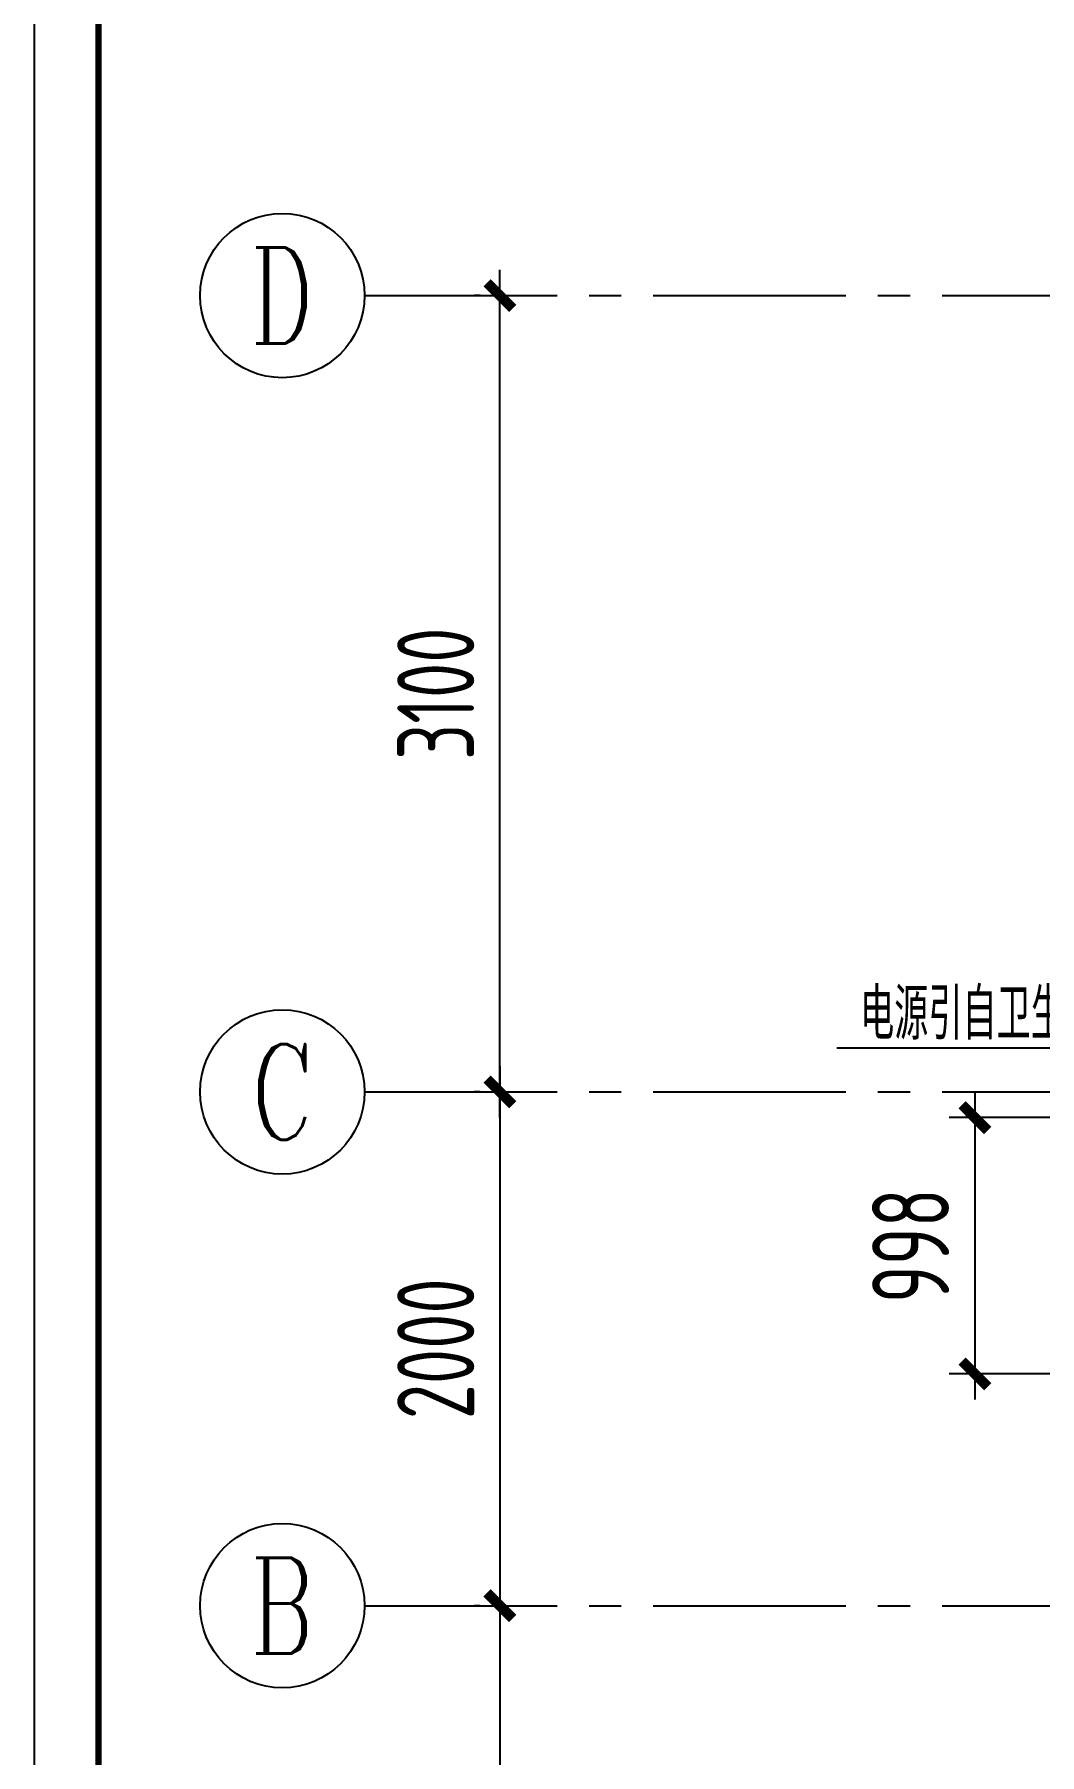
# Model space of a CAD drawing. Header units: millimetres. Extents: x -133666 to 880576, y -269375 to 86941.
# Drawn here: x 22354 to 26269, y -205505 to -198809 of the extents above; entities that cross this region are included whole.
import ezdxf
from ezdxf.enums import TextEntityAlignment as Align

# ---------------------------------------------------------------- set-up
doc = ezdxf.new("R2010")
doc.units = ezdxf.units.MM
doc.header["$LTSCALE"] = 1000
doc.linetypes.add('CENTER', pattern=[50.8, 31.75, -6.35, 6.35, -6.35])
doc.linetypes.add('CENTER2', pattern=[1.125, 0.75, -0.125, 0.125, -0.125])
doc.layers.get('0').update_dxf_attribs({"linetype": 'CONTINUOUS'})
doc.layers.get('Defpoints').update_dxf_attribs({"color": 6, "linetype": 'CONTINUOUS'})
for name, color, linetype in [('6#轴网(1-4)20181120$0$11 12 17 18 19 20 21 22-ZW$0$AXIS_轴号_A', 8, 'CONTINUOUS'), ('6#轴网(1-4)20181120$0$11 12 17 18 19 20 21 22-ZW$0$AXIS_轴文_A', 8, 'CONTINUOUS'), ('6#轴网(1-4)20181120$0$AXIS_TEXT', 8, 'CONTINUOUS'), ('AXIS', 253, 'CENTER'), ('BORDER', 7, 'CONTINUOUS'), ('DIM', 3, 'CONTINUOUS'), ('WALL', 2, 'CONTINUOUS'), ('ZZ001-PC 轮廓', 30, 'CONTINUOUS'), ('电气标注', 2, 'CONTINUOUS')]:
    doc.layers.add(name, color=color, linetype=linetype)
doc.styles.add('6#轴网(1-4)20181120$0$11 12 17 18 19 20 21 22-ZW$0$_TCH_AXIS', font='COMPLEX', dxfattribs={"bigfont": 'GBCBIG'})
doc.styles.add('6#轴网(1-4)20181120$0$COMPLEX', font='COMPLEX')
doc.styles.add('_HZTXT', font='BZXW', dxfattribs={"width": 0.7, "bigfont": 'BZHZ'})
doc.styles.add('ZZ', font='tssdeng.shx', dxfattribs={"width": 0.7, "bigfont": 'tssdchn.shx'})
doc.dimstyles.new('TSSD_100_100', dxfattribs={"dimtxt": 300, "dimasz": 100, "dimexe": 100, "dimexo": 250, "dimgap": 100, "dimtad": 1, "dimdec": 0, "dimzin": 0, "dimdsep": 46, "dimtxsty": 'ZZ', "dimblk": 'ARCHTICK', "dimcen": 0, "dimdle": 100, "dimclrd": 256, "dimclrt": 7, "dimadec": 0, "dimazin": 0, "dimtfac": 1, "dimtdec": 0, "dimtix": 1, "dimtmove": 2, "dimatfit": 3, "dimfxl": 0, "dimtolj": 1, "dimtzin": 0, "dimarcsym": 0})

# ---------------------------------------------------------------- blocks, each defined once
blk = doc.blocks.new('6#轴网(1-4)20181120$0$_AXISO')
at = {"color": 8}
blk.add_circle((0, 0), 0.5, dxfattribs=at)
at = {"layer": '6#轴网(1-4)20181120$0$AXIS_TEXT', "color": 8, "style": '6#轴网(1-4)20181120$0$COMPLEX', "width": 1.041667}
blk.add_attdef('A', text='', height=0.56, dxfattribs=at).set_placement((-0.25, -0.28), (0.25, -0.28), align=Align.FIT)
blk = doc.blocks.new('_ArchTick')
at = {"color": 0, "linetype": 'ByBlock', "const_width": 0.4}
blk.add_lwpolyline([(-0.5, -0.5), (0.5, 0.5)], dxfattribs=at)
blk = doc.blocks.new('*D341')
at = {"layer": 'Defpoints', "color": 0}
for p in [(-2307.2, 8900), (-2134.7, 8900), (-2134.7, 5800)]:
    blk.add_point(p, dxfattribs=at)
at = {"layer": 'DIM', "lineweight": -2}
blk.add_line((-2307.2, 5700), (-2307.2, 9000), dxfattribs=at)
at = {"layer": 'DIM', "color": 0, "lineweight": -2}
for p, q in [((-2384.7, 8900), (-2407.2, 8900)), ((-2384.7, 5800), (-2407.2, 5800))]:
    blk.add_line(p, q, dxfattribs=at)
at = {"layer": 'DIM', "lineweight": -2, "xscale": 100, "yscale": 100, "zscale": 100}
for p, rotation in [((-2307.2, 8900), 90), ((-2307.2, 5800), 270)]:
    blk.add_blockref('_ArchTick', p, dxfattribs=dict(at, rotation=rotation))
at = {"layer": 'DIM', "color": 7, "insert": (-2557.2, 7350), "char_height": 300, "attachment_point": 5, "rotation": 90, "style": 'ZZ'}
blk.add_mtext('\\A1;3100', dxfattribs=at)
blk = doc.blocks.new('*D344')
at = {"layer": 'Defpoints', "color": 0}
for p in [(-2134.7, 5800), (-2307.2, 3800), (-2134.7, 3800)]:
    blk.add_point(p, dxfattribs=at)
at = {"layer": 'DIM', "lineweight": -2}
blk.add_line((-2307.2, 5900), (-2307.2, 3700), dxfattribs=at)
at = {"layer": 'DIM', "color": 0, "lineweight": -2}
for p, q in [((-2384.7, 5800), (-2407.2, 5800)), ((-2384.7, 3800), (-2407.2, 3800))]:
    blk.add_line(p, q, dxfattribs=at)
at = {"layer": 'DIM', "lineweight": -2, "xscale": 100, "yscale": 100, "zscale": 100}
for p, rotation in [((-2307.2, 5800), 90), ((-2307.2, 3800), 270)]:
    blk.add_blockref('_ArchTick', p, dxfattribs=dict(at, rotation=rotation))
at = {"layer": 'DIM', "color": 7, "insert": (-2557.2, 4800), "char_height": 300, "attachment_point": 5, "rotation": 90, "style": 'ZZ'}
blk.add_mtext('\\A1;2000', dxfattribs=at)
blk = doc.blocks.new('*D345')
at = {"layer": 'Defpoints', "color": 0}
for p in [(-2134.7, 3800), (-2307.2, 100), (-2134.7, 100)]:
    blk.add_point(p, dxfattribs=at)
at = {"layer": 'DIM', "lineweight": -2}
blk.add_line((-2307.2, 3900), (-2307.2, 0), dxfattribs=at)
at = {"layer": 'DIM', "color": 0, "lineweight": -2}
for p, q in [((-2384.7, 3800), (-2407.2, 3800)), ((-2384.7, 100), (-2407.2, 100))]:
    blk.add_line(p, q, dxfattribs=at)
at = {"layer": 'DIM', "lineweight": -2, "xscale": 100, "yscale": 100, "zscale": 100}
for p, rotation in [((-2307.2, 3800), 90), ((-2307.2, 100), 270)]:
    blk.add_blockref('_ArchTick', p, dxfattribs=dict(at, rotation=rotation))
at = {"layer": 'DIM', "color": 7, "insert": (-2557.2, 1950), "char_height": 300, "attachment_point": 5, "rotation": 90, "style": 'ZZ'}
blk.add_mtext('\\A1;3700', dxfattribs=at)
blk = doc.blocks.new('*D834')
at = {"layer": 'Defpoints', "color": 0}
for p in [(26574, -203025.7), (26016.5, -204023.5), (26574, -204023.5)]:
    blk.add_point(p, dxfattribs=at)
at = {"layer": 'DIM', "lineweight": -2}
blk.add_line((26016.5, -202925.7), (26016.5, -204123.5), dxfattribs=at)
at = {"layer": 'DIM', "color": 0, "lineweight": -2}
for p, q in [((26324, -203025.7), (25916.5, -203025.7)), ((26324, -204023.5), (25916.5, -204023.5))]:
    blk.add_line(p, q, dxfattribs=at)
at = {"layer": 'DIM', "lineweight": -2, "xscale": 100, "yscale": 100, "zscale": 100}
for p, rotation in [((26016.5, -203025.7), 90), ((26016.5, -204023.5), 270)]:
    blk.add_blockref('_ArchTick', p, dxfattribs=dict(at, rotation=rotation))
at = {"layer": 'DIM', "color": 7, "insert": (25766.5, -203524.6), "char_height": 300, "attachment_point": 5, "rotation": 90, "style": 'ZZ'}
blk.add_mtext('\\A1;998', dxfattribs=at)
blk = doc.blocks.new('B20190319225928')
at = {"layer": 'BORDER'}
blk.add_lwpolyline([(0, 0), (0, 29700), (42000, 29700), (42000, 0)], close=True, dxfattribs=at)
at = {"layer": 'BORDER', "const_width": 50}
blk.add_lwpolyline([(2500, 500), (2500, 29200), (41500, 29200), (41500, 500)], close=True, dxfattribs=at)
blk = doc.blocks.new('B20190222125856')
at = {"layer": 'AXIS', "linetype": 'CENTER2'}
for p, q in [((-2834.7, 8900), (9118.1, 8900)), ((-2834.7, 5800), (9118.1, 5800)), ((-2834.7, 3800), (9118.1, 3800))]:
    blk.add_line(p, q, dxfattribs=at)
at = {"layer": '6#轴网(1-4)20181120$0$11 12 17 18 19 20 21 22-ZW$0$AXIS_轴号_A', "color": 6}
ref = blk.add_blockref('6#轴网(1-4)20181120$0$_AXISO', (-3154.7, 8900), dxfattribs=dict(at, xscale=640, yscale=640, zscale=640))
ref.add_attrib('A', 'D', dxfattribs={"layer": '6#轴网(1-4)20181120$0$11 12 17 18 19 20 21 22-ZW$0$AXIS_轴文_A', "height": 372.8, "style": '6#轴网(1-4)20181120$0$11 12 17 18 19 20 21 22-ZW$0$_TCH_AXIS', "width": 0.823529}).set_placement((-3278.9, 8713.6), (-3030.4, 8713.6), align=Align.FIT)
ref = blk.add_blockref('6#轴网(1-4)20181120$0$_AXISO', (-3154.7, 5800), dxfattribs=dict(at, xscale=640, yscale=640, zscale=640))
ref.add_attrib('A', 'C', dxfattribs={"layer": '6#轴网(1-4)20181120$0$11 12 17 18 19 20 21 22-ZW$0$AXIS_轴文_A', "height": 372.8, "style": '6#轴网(1-4)20181120$0$11 12 17 18 19 20 21 22-ZW$0$_TCH_AXIS', "width": 0.933333}).set_placement((-3278.9, 5613.6), (-3030.4, 5613.6), align=Align.FIT)
ref = blk.add_blockref('6#轴网(1-4)20181120$0$_AXISO', (-3154.7, 3800), dxfattribs=dict(at, xscale=640, yscale=640, zscale=640))
ref.add_attrib('A', 'B', dxfattribs={"layer": '6#轴网(1-4)20181120$0$11 12 17 18 19 20 21 22-ZW$0$AXIS_轴文_A', "height": 372.8, "style": '6#轴网(1-4)20181120$0$11 12 17 18 19 20 21 22-ZW$0$_TCH_AXIS', "width": 0.823529}).set_placement((-3278.9, 3613.6), (-3030.4, 3613.6), align=Align.FIT)
at = {"layer": 'DIM'}
for base, p1, p2, picture, middle in [((-2307.2, 8900), (-2134.7, 5800), (-2134.7, 8900), '*D341', (-2557.2, 7350)), ((-2307.2, 3800), (-2134.7, 5800), (-2134.7, 3800), '*D344', (-2557.2, 4800)), ((-2307.2, 100), (-2134.7, 3800), (-2134.7, 100), '*D345', (-2557.2, 1950))]:
    dim = blk.add_linear_dim(base=base, p1=p1, p2=p2, angle=90, dimstyle='TSSD_100_100', dxfattribs=at)
    dim.commit()
    dim.dimension.update_dxf_attribs({"geometry": picture, "text_midpoint": middle})

msp = doc.modelspace()

# ---------------------------------------------------------------- linework, layer by layer
at = {"layer": 'ZZ001-PC 轮廓'}
msp.add_xline((22353.8, -133793.6), (0, 1), dxfattribs=at)
at = {"layer": '电气标注'}
msp.add_line((25479.5, -202754.5), (26883.3, -202754.5), dxfattribs=at)

# ---------------------------------------------------------------- block references
at = {"layer": 'DIM'}
msp.add_blockref('B20190222125856', (26474, -208725.7), dxfattribs=at)
at = {"layer": 'WALL', "xscale": 0.5, "yscale": 0.5, "zscale": 0.5, "rotation": 270}
msp.add_blockref('B20190319225928', (22353.8, -194593), dxfattribs=at)

# ---------------------------------------------------------------- texts
at = {"layer": '电气标注', "style": '_HZTXT', "width": 0.7}
msp.add_text('电源引自卫生间插座', height=200, rotation=0.00001, dxfattribs=at).set_placement((26167.9, -202722.2, 0), align=Align.CENTER)

# ---------------------------------------------------------------- dimensions: what is measured, and where the dimension line sits
at = {"layer": 'DIM'}
dim = msp.add_linear_dim(base=(26016.5, -204023.5), p1=(26574, -203025.7), p2=(26574, -204023.5), angle=90, dimstyle='TSSD_100_100', dxfattribs=at)
dim.commit()
dim.dimension.update_dxf_attribs({"geometry": '*D834', "text_midpoint": (25766.5, -203524.6)})

doc.saveas('drawing.dxf')
